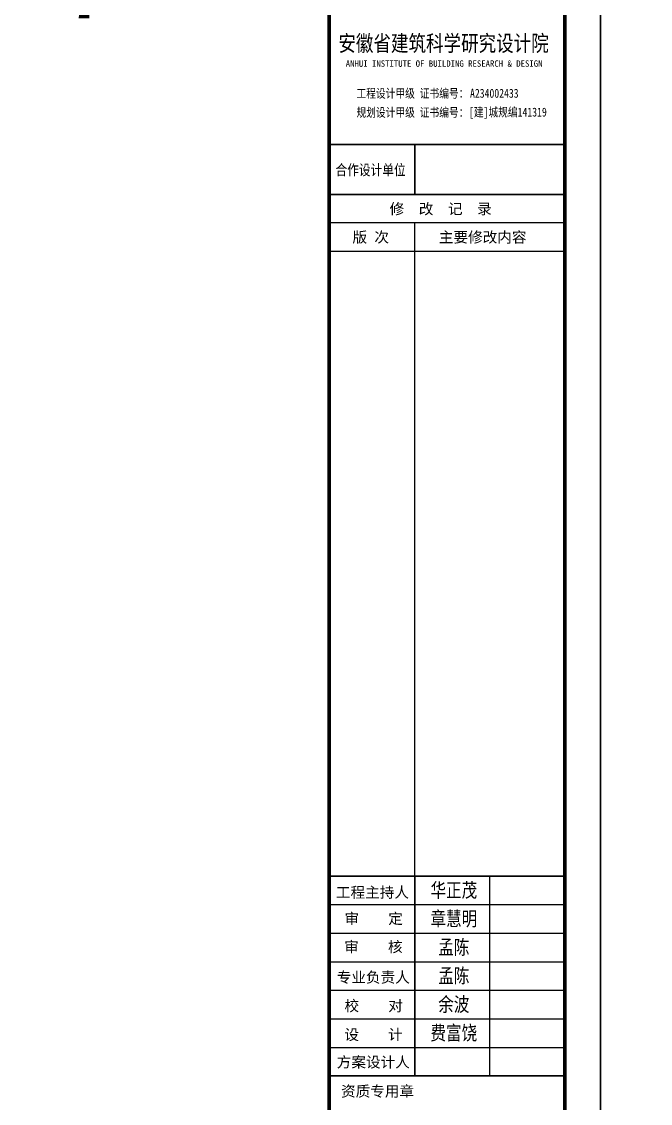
# Model space of a CAD drawing. Header units: millimetres. Extents: x -633009578 to 5705885, y -633235091 to 2571734.
# Drawn here: x 3685612 to 3738444, y 2109855 to 2200786 of the extents above; entities that cross this region are included whole.
import ezdxf
from ezdxf.enums import TextEntityAlignment as Align

# ---------------------------------------------------------------- set-up
doc = ezdxf.new("R2010")
doc.units = ezdxf.units.MM
doc.header["$LTSCALE"] = 1000
doc.header["$MEASUREMENT"] = 0
for name, color, linetype in [('G-PLAN-N(指北针)', 3, 'Continuous'), ('设备-箱柜', 3, 'Continuous'), ('院图签、封面151013$0$PUB_TITLE', 153, 'Continuous'), ('院图签、封面151013$0$图签文字', 4, 'Continuous')]:
    doc.layers.add(name, color=color, linetype=linetype)
doc.styles.add('院图签、封面151013$0$-宋体', font='simhei.ttf', dxfattribs={"width": 0.8})

# ---------------------------------------------------------------- blocks, each defined once
blk = doc.blocks.new('建筑图框_A1')
at = {"layer": '院图签、封面151013$0$PUB_TITLE'}
for p, q in [((76500, 49000), (83100, 49000)), ((83100, 49000), (76500, 49000)), ((76500, 49000), (83100, 49000)), ((83100, 48200), (76500, 48200)), ((78900, 29801), (78900, 48199)), ((83100, 47400), (76500, 47400)), ((83100, 29900), (76500, 29900)), ((83100, 29900), (76500, 29900)), ((76500, 29900), (83100, 29900)), ((76500, 29900), (83100, 29900)), ((76500, 29900), (83100, 29900)), ((83100, 29900), (76500, 29900)), ((76500, 29900), (83100, 29900)), ((76500, 29900), (83100, 29900)), ((83100, 29900), (76500, 29900)), ((81000, 24301), (81000, 29900)), ((76500, 29100), (83100, 29100)), ((76500, 28300), (83100, 28300)), ((76500, 27500), (83100, 27500)), ((76500, 26700), (83100, 26700)), ((76500, 25900), (83100, 25900)), ((76500, 25100), (83100, 25100))]:
    blk.add_line(p, q, dxfattribs=at)
blk.add_lwpolyline([(0, 0), (84100, 0), (84100, 59400), (0, 59400)], close=True, dxfattribs=at)
at = {"layer": '院图签、封面151013$0$PUB_TITLE', "const_width": 100}
blk.add_lwpolyline([(2500, 1000), (83100, 1000), (83100, 58400), (2500, 58400)], close=True, dxfattribs=at)
at = {"layer": '院图签、封面151013$0$PUB_TITLE'}
for points, const_width in [([(76500, 1000), (76500, 58400)], 100), ([(76500, 50400), (83100, 50400)], 48), ([(78900, 49000), (78900, 50400)], 48), ([(76500, 49000), (83100, 49000)], 48), ([(76500, 29900), (83100, 29900)], 50), ([(76500, 29900), (83100, 29900)], 48), ([(76500, 29900), (83100, 29900)], 48), ([(76500, 29900), (83100, 29900)], 48), ([(76500, 29900), (83100, 29900)], 48), ([(76500, 29900), (83100, 29900)], 48), ([(76500, 29900), (83100, 29900)], 48), ([(76500, 29900), (83100, 29900)], 48), ([(76500, 29900), (83100, 29900)], 48), ([(83100, 29900), (76500, 29900)], 35.3), ([(83100, 29900), (76500, 29900)], 35.3), ([(78900, 24301), (78900, 29900)], 48), ([(76500, 24300), (83100, 24300)], 48)]:
    blk.add_lwpolyline(points, dxfattribs=dict(at, const_width=const_width))
at = {"layer": '院图签、封面151013$0$PUB_TITLE', "style": '院图签、封面151013$0$-宋体', "width": 0.8}
for s, height, p in [('安徽省建筑科学研究设计院', 450, (76757, 53010)), ('工程设计甲级 证书编号：', 250, (77264, 51709)), ('A234002433', 250, (80445, 51709)), ('规划设计甲级 证书编号：', 250, (77264, 51174)), ('[建]城规编141319', 250, (80416, 51182)), ('合作设计单位', 300, (76678, 49536))]:
    blk.add_text(s, height=height, dxfattribs=at).set_placement(p)
at = {"layer": '院图签、封面151013$0$PUB_TITLE', "ltscale": 100, "style": '院图签、封面151013$0$-宋体'}
blk.add_text('ANHUI INSTITUTE OF BUILDING RESEARCH & DESIGN', height=180, dxfattribs=at).set_placement((76964, 52576))
at = {"layer": '院图签、封面151013$0$PUB_TITLE', "style": '院图签、封面151013$0$-宋体'}
for s, p in [('修  改  记  录', (78192, 48446)), ('版 次', (77152, 47653)), ('主要修改内容', (79572, 47653)), ('工程主持人', (76689, 29294)), ('审    定', (76930, 28560)), ('审    核', (76921, 27769)), ('专业负责人', (76711, 26914)), ('校    对', (76930, 26115)), ('设    计', (76926, 25308)), ('方案设计人', (76712, 24538)), ('资质专用章', (76832, 23721))]:
    blk.add_text(s, height=300, dxfattribs=at).set_placement(p)
at = {"layer": '院图签、封面151013$0$图签文字', "color": 6, "style": '院图签、封面151013$0$-宋体'}
for tag, height, width, p in [('工程主持人', 400, 0.8, (79991, 29506)), ('审定', 400, 0.8, (79991, 28706)), ('审核', 400, 0.8, (79991, 27906)), ('专业负责人', 400, 0.8, (79991, 27106)), ('校对', 400, 0.8, (79991, 26306)), ('设计', 400, 0.8, (79991, 25506)), ('方案设计人', 400, 0.8, (79991, 24707)), ('工程编号', 300, 0.7, (81000, 8700)), ('版次', 300, 0.7, (78738, 3006)), ('日期', 300, 0.7, (82038, 3000)), ('图号', 200, 0.7, (82538, 2400)), ('比例', 300, 0.7, (78738, 2200)), ('图号_X施', 300, 0.7, (81538, 2200)), ('图号_总数', 200, 0.7, (82538, 2000))]:
    blk.add_attdef(tag, text='', height=height, dxfattribs=dict(at, width=width)).set_placement(p, align=Align.MIDDLE_CENTER)
at = {"layer": '院图签、封面151013$0$图签文字', "color": 6, "style": '院图签、封面151013$0$-宋体', "width": 0.7}
for tag, p in [('建设单位_001', (80936, 7446)), ('工程名称_001', (80934, 6045)), ('图名_001', (79743, 4060))]:
    blk.add_attdef(tag, p, '', height=300, dxfattribs=at)

msp = doc.modelspace()

# ---------------------------------------------------------------- linework, layer by layer
at = {"layer": 'G-PLAN-N(指北针)', "lineweight": 0}
msp.add_lwpolyline([(3690859.8, 2201057.6, 900, 0, 0), (3690859.8, 2208257.6, 0, 0, 0)], format="xyseb", dxfattribs=at)

# ---------------------------------------------------------------- block references
at = {"layer": '设备-箱柜'}
ref = msp.add_blockref('建筑图框_A1', (3481955.4, 2039260.2, 0), dxfattribs=dict(at, xscale=3, yscale=3))
ref.add_attrib('设计', '费富饶', dxfattribs={"layer": '院图签、封面151013$0$图签文字', "color": 6, "height": 1200, "style": '院图签、封面151013$0$-宋体', "width": 0.8}).set_placement((3721928.2, 2115778, 0), align=Align.MIDDLE_CENTER)
ref.add_attrib('校对', '余波', dxfattribs={"layer": '院图签、封面151013$0$图签文字', "color": 6, "height": 1200, "style": '院图签、封面151013$0$-宋体', "width": 0.8}).set_placement((3721928.2, 2118178, 0), align=Align.MIDDLE_CENTER)
ref.add_attrib('专业负责人', '孟陈', dxfattribs={"layer": '院图签、封面151013$0$图签文字', "color": 6, "height": 1200, "style": '院图签、封面151013$0$-宋体', "width": 0.8}).set_placement((3721928.2, 2120578, 0), align=Align.MIDDLE_CENTER)
ref.add_attrib('审核', '孟陈', dxfattribs={"layer": '院图签、封面151013$0$图签文字', "color": 6, "height": 1200, "style": '院图签、封面151013$0$-宋体', "width": 0.8}).set_placement((3721928.2, 2122978, 0), align=Align.MIDDLE_CENTER)
ref.add_attrib('审定', '章慧明', dxfattribs={"layer": '院图签、封面151013$0$图签文字', "color": 6, "height": 1200, "style": '院图签、封面151013$0$-宋体', "width": 0.8}).set_placement((3721928.2, 2125378, 0), align=Align.MIDDLE_CENTER)
ref.add_attrib('工程主持人', '华正茂', dxfattribs={"layer": '院图签、封面151013$0$图签文字', "color": 6, "height": 1200, "style": '院图签、封面151013$0$-宋体', "width": 0.8}).set_placement((3721928.2, 2127778, 0), align=Align.MIDDLE_CENTER)
at = {"layer": '设备-箱柜', "xscale": 3, "yscale": 3}
msp.add_blockref('建筑图框_A1', (3734255.4, 2039260.2, 0), dxfattribs=at)

doc.saveas('drawing.dxf')
